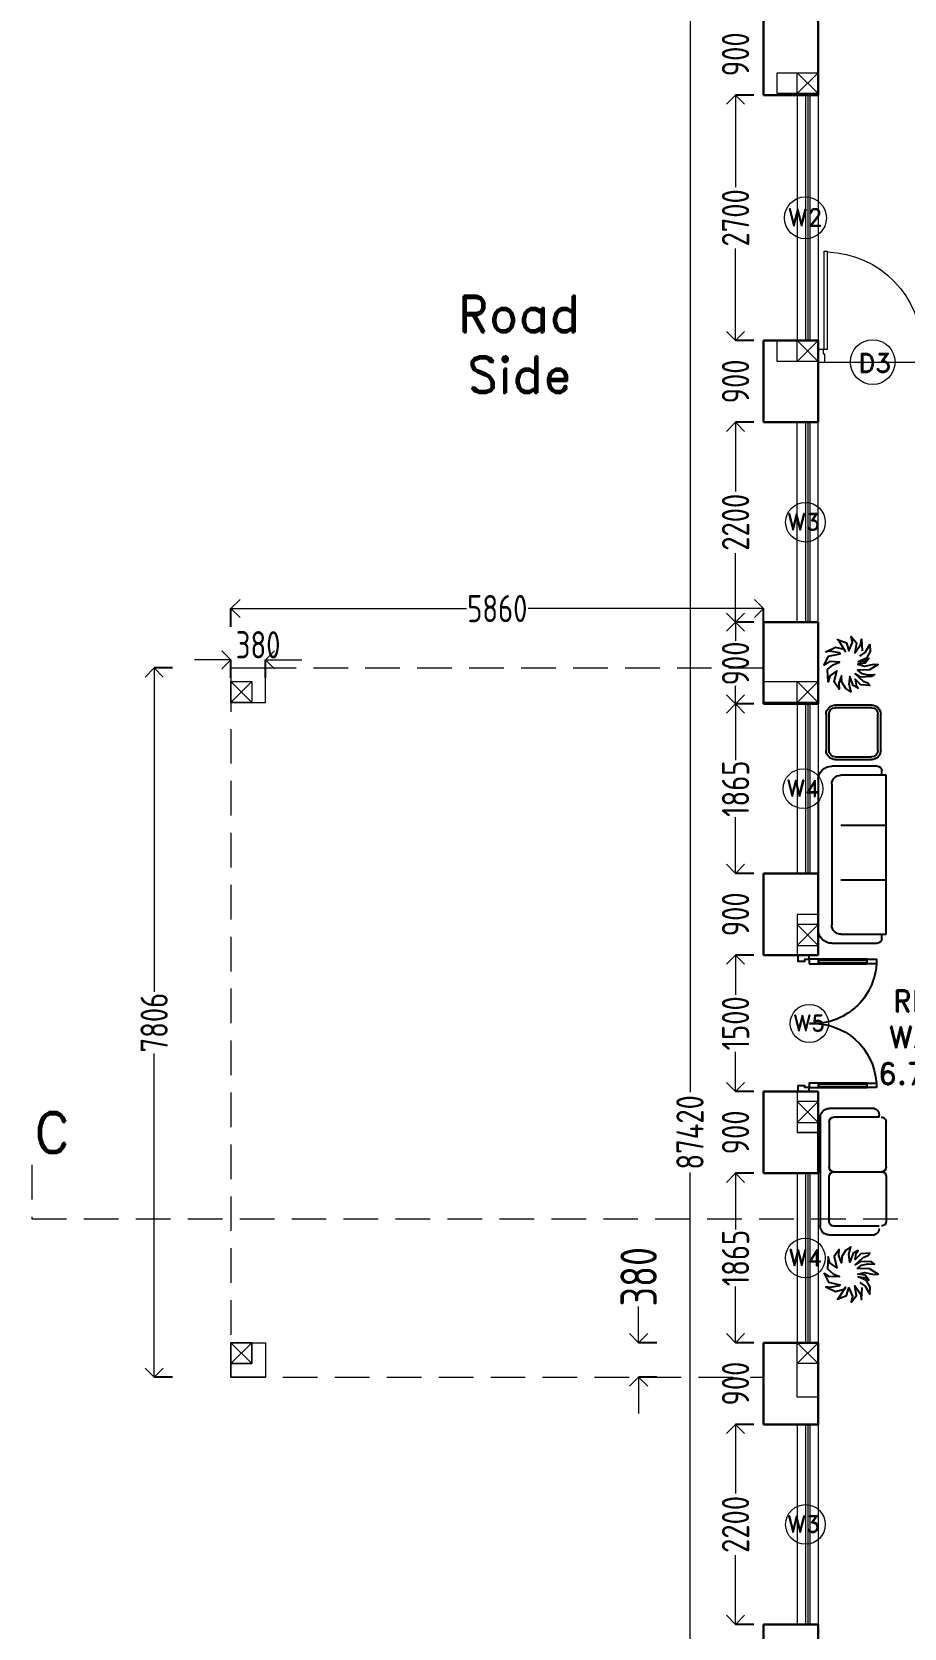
# Model space of a CAD drawing. Header units: inches. Extents: x -605 to 2991212, y -2872845 to 0.
# Drawn here: x 2394269 to 2403864, y -2767359 to -2749792 of the extents above; entities that cross this region are included whole.
import ezdxf

# ---------------------------------------------------------------- set-up
doc = ezdxf.new("R2010")
doc.units = ezdxf.units.IN
doc.header["$LTSCALE"] = 600
doc.header["$MEASUREMENT"] = 0
doc.linetypes.add('DASHED', pattern=[19.05, 12.7, -6.35])
for name, color, linetype in [('A-Door', 150, 'Continuous'), ('A-Glaz', 92, 'Continuous'), ('CAY', 94, 'Continuous'), ('M40-KOLTUKSUNGERI', 136, 'Continuous'), ('NET 01', 8, 'Continuous'), ('see level', 2, 'Continuous'), ('SnT-DIMENSION', 7, 'Continuous'), ('SnT-ROAD', 25, 'Continuous')]:
    doc.layers.add(name, color=color, linetype=linetype)
for name, color, linetype, lineweight in [('DIM', 251, 'Continuous', 0), ('FURNITURE', 23, 'Continuous', 9), ('object dash', 250, 'DASHED', 5), ('PV_MASONRY', 10, 'Continuous', 0), ('PV_TEXT_ROMANS', 7, 'Continuous', 0), ('rRCC 2', 40, 'Continuous', 15), ('TEXT', 7, 'Continuous', 0), ('WALLS', 7, 'Continuous', 30)]:
    doc.layers.add(name, color=color, linetype=linetype, lineweight=lineweight)
doc.layers.add('window', color=7, linetype='Continuous', lineweight=15, true_color=0x735461)
doc.styles.add('DIM', font='geniso.shx', dxfattribs={"width": 0.85})
doc.styles.add('PV_ROMAND', font='romand.shx')
doc.styles.add('ROMAND', font='romand.shx')
doc.dimstyles.new('ST-100', dxfattribs={"dimscale": 100, "dimtxt": 2.5, "dimasz": 2, "dimexe": 0.18, "dimexo": 0.0625, "dimgap": 0.2, "dimtad": 0, "dimdec": 0, "dimzin": 0, "dimdsep": 46, "dimtxsty": 'DIM', "dimblk": 'OPEN90', "dimcen": 0.09, "dimclrd": 256, "dimclrt": 7, "dimadec": 0, "dimazin": 0, "dimtfac": 1, "dimtdec": 0, "dimtofl": 0, "dimtmove": 0, "dimatfit": 3, "dimldrblk": 'OPEN90', "dimfxl": 1, "dimtolj": 1, "dimtzin": 0, "dimlwd": -1, "dimarcsym": 0})

# ---------------------------------------------------------------- blocks, each defined once
blk = doc.blocks.new('A$C5900788F')
at = {"layer": 'A-Door'}
for points in [[(0, 0.59), (0, 0.51), (0.04, 0.51), (0.04, 0.59)], [(1.09, 0.59), (1.09, 0.51), (1.13, 0.51), (1.13, 0.59)], [(0, 0.08), (0, 0.51), (0.04, 0.51), (0.04, 0.08)], [(1.09, 0.08), (1.09, 0.51), (1.13, 0.51), (1.13, 0.08)], [(0, 0), (0, -0.04), (0.015, -0.04), (0.015, -0.05), (0.015, -0.1), (-0.035, -0.1), (-0.035, 0)], [(0, 0), (0, 0.08), (0.04, 0.08), (0.04, 0)], [(1.09, 0), (1.09, 0.08), (1.13, 0.08), (1.13, 0)], [(1.13, 0), (1.165, 0), (1.165, -0.1), (1.115, -0.1), (1.115, -0.05), (1.115, -0.04), (1.13, -0.04)]]:
    blk.add_lwpolyline(points, close=True, dxfattribs=at)
at = {"layer": 'A-Glaz'}
for points in [[(0.01, 0.08), (0.01, 0.51), (0.03, 0.51), (0.03, 0.08)], [(1.1, 0.08), (1.1, 0.51), (1.12, 0.51), (1.12, 0.08)]]:
    blk.add_lwpolyline(points, close=True, dxfattribs=at)
at = {"layer": 'NET 01'}
for centre, start, end in [((0.008, 0.033), 356.6637, 86.6637), ((1.122, 0.033), 93.3363, 183.3363)]:
    blk.add_arc(centre, 0.558, start, end, dxfattribs=at)
blk = doc.blocks.new('Archi.Space.tree5413')
at = {"layer": 'CAY'}
blk.add_lwpolyline([(145.517, 88.324), (145.717, 88.02), (146.157, 87.772), (145.771, 87.753), (145.397, 87.943), (145.198, 88.401), (145.238, 88.077), (145.384, 87.829), (145.118, 88.02), (145.064, 88.42), (144.958, 88.058), (145.078, 87.525), (145.051, 87.315), (144.758, 87.791), (144.744, 88.439), (144.558, 88.229), (144.491, 87.867), (144.505, 87.505), (144.385, 87.677), (144.358, 88.286), (144.545, 88.572), (144.145, 88.134), (144.038, 87.886), (143.905, 87.772), (143.932, 88.267), (144.251, 88.572), (143.918, 88.515), (143.745, 88.401), (143.892, 88.686), (144.398, 88.877), (143.972, 88.915), (143.558, 88.819), (143.732, 89.086), (144.078, 89.315), (144.438, 89.334), (144.025, 89.467), (143.692, 89.448), (144.091, 89.734), (144.705, 89.581), (144.425, 89.962), (144.105, 90.057), (144.771, 90.095), (145.038, 89.791), (145.184, 89.429), (145.211, 89.981), (145.011, 90.286), (145.504, 90.038), (145.637, 89.391), (145.704, 89.429), (145.784, 89.962), (145.757, 90.191), (146.011, 89.657), (145.891, 89.2), (145.771, 89.105), (146.33, 89.448), (146.424, 89.543), (146.237, 89.048), (145.811, 88.915), (146.264, 88.724), (146.597, 88.8), (146.237, 88.496), (145.691, 88.591), (146.144, 88.286), (146.45, 88.229), (145.797, 88.191)], dxfattribs=at)
blk = doc.blocks.new('s1')
at = {"layer": 'M40-KOLTUKSUNGERI', "color": 43, "linetype": 'Continuous'}
for p, q in [((4397948.847, -420035.997), (4397950.497, -420035.997)), ((4397948.697, -420036.647), (4397948.697, -420036.147)), ((4397948.897, -420036.147), (4397950.447, -420036.147)), ((4397950.647, -420036.147), (4397950.647, -420036.647)), ((4397948.797, -420036.747), (4397948.797, -420036.247)), ((4397949.347, -420036.247), (4397949.347, -420036.747)), ((4397949.947, -420036.247), (4397949.947, -420036.747)), ((4397950.547, -420036.247), (4397950.547, -420036.747)), ((4397948.797, -420036.697), (4397948.747, -420036.697)), ((4397948.797, -420036.747), (4397948.797, -420036.697)), ((4397950.547, -420036.747), (4397948.797, -420036.747)), ((4397950.597, -420036.697), (4397950.547, -420036.697))]:
    blk.add_line(p, q, dxfattribs=at)
for centre, radius, start, end in [((4397948.847, -420036.147), 0.15, 90, 180), ((4397950.497, -420036.147), 0.15, 0, 90), ((4397948.897, -420036.247), 0.1, 90, 180), ((4397950.447, -420036.247), 0.1, 0, 90), ((4397948.747, -420036.647), 0.05, 180, 270), ((4397950.597, -420036.647), 0.05, 270, 0)]:
    blk.add_arc(centre, radius, start, end, dxfattribs=at)
blk = doc.blocks.new('t1')
at = {"layer": 'M40-KOLTUKSUNGERI', "color": 43, "linetype": 'Continuous'}
for p, q in [((4397947.14, -420035.358), (4397947.14, -420034.958)), ((4397947.17, -420035.358), (4397947.17, -420034.958)), ((4397947.24, -420034.858), (4397947.64, -420034.858)), ((4397947.24, -420034.888), (4397947.64, -420034.888)), ((4397947.71, -420034.958), (4397947.71, -420035.358)), ((4397947.74, -420034.958), (4397947.74, -420035.358)), ((4397947.64, -420035.428), (4397947.24, -420035.428)), ((4397947.64, -420035.458), (4397947.24, -420035.458))]:
    blk.add_line(p, q, dxfattribs=at)
for centre, radius, start, end in [((4397947.24, -420034.958), 0.1, 90, 180), ((4397947.24, -420034.958), 0.07, 90, 180), ((4397947.64, -420034.958), 0.1, 360, 90), ((4397947.64, -420034.958), 0.07, 360, 90), ((4397947.24, -420035.358), 0.1, 180, 270), ((4397947.24, -420035.358), 0.07, 180, 270), ((4397947.64, -420035.358), 0.1, 270, 0), ((4397947.64, -420035.358), 0.07, 270, 0)]:
    blk.add_arc(centre, radius, start, end, dxfattribs=at)
blk = doc.blocks.new('s2')
at = {"layer": 'M40-KOLTUKSUNGERI', "color": 43, "linetype": 'Continuous'}
for p, q in [((4397945.79, -420035.63), (4397945.79, -420034.437)), ((4397945.89, -420034.337), (4397946.388, -420034.337)), ((4397945.89, -420034.483), (4397945.89, -420034.981)), ((4397946.438, -420034.433), (4397945.94, -420034.433)), ((4397946.515, -420034.984), (4397946.515, -420034.486)), ((4397945.89, -420035.583), (4397945.89, -420035.083)), ((4397945.94, -420035.031), (4397946.465, -420035.034)), ((4397945.94, -420035.033), (4397946.465, -420035.033)), ((4397946.515, -420035.083), (4397946.515, -420035.584)), ((4397946.438, -420035.633), (4397945.94, -420035.633)), ((4397946.438, -420035.633), (4397946.438, -420035.657)), ((4397946.388, -420035.73), (4397945.89, -420035.73))]:
    blk.add_line(p, q, dxfattribs=at)
for centre, radius, start, end in [((4397945.89, -420034.437), 0.1, 90, 180), ((4397945.94, -420034.483), 0.05, 90, 180), ((4397946.366, -420034.406), 0.0723, 357.8498, 72.0605), ((4397946.465, -420034.486), 0.05, 360, 90), ((4397945.94, -420034.981), 0.05, 180, 270), ((4397946.465, -420034.984), 0.05, 270, 0), ((4397945.94, -420035.083), 0.05, 90, 180), ((4397946.465, -420035.083), 0.05, 360, 90), ((4397945.89, -420035.63), 0.1, 180, 270), ((4397945.94, -420035.583), 0.05, 180, 270), ((4397946.364, -420035.66), 0.074, 288.8654, 2.2163), ((4397946.465, -420035.584), 0.05, 267.5124, 360)]:
    blk.add_arc(centre, radius, start, end, dxfattribs=at)
blk = doc.blocks.new('door1')
at = {"layer": 'FURNITURE', "ltscale": 10}
blk.add_line((-29102.45, -2427.68), (-29134.02, -2427.68), dxfattribs=at)
for points in [[(-29103.25, -2391.1), (-29103.25, -2423.54), (-29102.22, -2423.54), (-29102.22, -2391.1)], [(-29134.02, -2425.03), (-29134.47, -2425.03), (-29134.47, -2423.52), (-29136.24, -2423.52), (-29136.24, -2427.68), (-29134.02, -2427.68)], [(-29102.45, -2425.03), (-29102.01, -2425.03), (-29102.01, -2423.52), (-29100.24, -2423.52), (-29100.24, -2427.68), (-29102.45, -2427.68)]]:
    blk.add_lwpolyline(points, close=True, dxfattribs=at)
blk.add_arc((-29102.22, -2423.52), 32.24, 91.8346, 180, dxfattribs=at)
blk = doc.blocks.new('_Open90')
at = {"color": 0, "linetype": 'ByBlock', "lineweight": -2}
for p, q in [((0, 0), (-1, 0)), ((-0.5, 0.5), (0, 0)), ((0, 0), (-0.5, -0.5))]:
    blk.add_line(p, q, dxfattribs=at)
blk = doc.blocks.new('*D2163')
at = {"layer": 'Defpoints', "color": 0}
for p in [(2402619, -2749588), (2402010, -2750488), (2402658, -2750488)]:
    blk.add_point(p, dxfattribs=at)
at = {"layer": 'DIM'}
for p, q in [((2402010, -2749388), (2402010, -2749188)), ((2402010, -2750688), (2402010, -2750888))]:
    blk.add_line(p, q, dxfattribs=at)
at = {"layer": 'DIM', "color": 0, "lineweight": -2}
for p, q in [((2402210, -2749588), (2402010, -2749588)), ((2402210, -2750488), (2402010, -2750488))]:
    blk.add_line(p, q, dxfattribs=at)
at = {"layer": 'DIM', "xscale": 200, "yscale": 200, "zscale": 200}
for p, rotation in [((2402010, -2749588), 270), ((2402010, -2750488), 90)]:
    blk.add_blockref('_Open90', p, dxfattribs=dict(at, rotation=rotation))
at = {"layer": 'DIM', "color": 7, "insert": (2402010, -2750038), "char_height": 300, "attachment_point": 5, "rotation": 90, "style": 'DIM'}
blk.add_mtext('\\A1;900', dxfattribs=at)
blk = doc.blocks.new('*D2164')
at = {"layer": 'Defpoints', "color": 0}
for p in [(2402658, -2750488), (2402010, -2753188), (2402619, -2753188)]:
    blk.add_point(p, dxfattribs=at)
at = {"layer": 'DIM', "color": 0, "lineweight": -2}
for p, q in [((2402210, -2750488), (2402010, -2750488)), ((2402210, -2753188), (2402010, -2753188))]:
    blk.add_line(p, q, dxfattribs=at)
at = {"layer": 'DIM'}
for p, q in [((2402010, -2750688), (2402010, -2751499)), ((2402010, -2752988), (2402010, -2752177))]:
    blk.add_line(p, q, dxfattribs=at)
at = {"layer": 'DIM', "xscale": 200, "yscale": 200, "zscale": 200}
for p, rotation in [((2402010, -2750488), 90), ((2402010, -2753188), 270)]:
    blk.add_blockref('_Open90', p, dxfattribs=dict(at, rotation=rotation))
at = {"layer": 'DIM', "color": 7, "insert": (2402010, -2751838), "char_height": 300, "attachment_point": 5, "rotation": 90, "style": 'DIM'}
blk.add_mtext('\\A1;2700', dxfattribs=at)
blk = doc.blocks.new('*D2165')
at = {"layer": 'Defpoints', "color": 0}
for p in [(2402619, -2753188), (2402010, -2754088), (2402619, -2754088)]:
    blk.add_point(p, dxfattribs=at)
at = {"layer": 'DIM'}
for p, q in [((2402010, -2752988), (2402010, -2752788)), ((2402010, -2754288), (2402010, -2754488))]:
    blk.add_line(p, q, dxfattribs=at)
at = {"layer": 'DIM', "color": 0, "lineweight": -2}
for p, q in [((2402210, -2753188), (2402010, -2753188)), ((2402210, -2754088), (2402010, -2754088))]:
    blk.add_line(p, q, dxfattribs=at)
at = {"layer": 'DIM', "xscale": 200, "yscale": 200, "zscale": 200}
for p, rotation in [((2402010, -2753188), 270), ((2402010, -2754088), 90)]:
    blk.add_blockref('_Open90', p, dxfattribs=dict(at, rotation=rotation))
at = {"layer": 'DIM', "color": 7, "insert": (2402010, -2753638), "char_height": 300, "attachment_point": 5, "rotation": 90, "style": 'DIM'}
blk.add_mtext('\\A1;900', dxfattribs=at)
blk = doc.blocks.new('*D2166')
at = {"layer": 'Defpoints', "color": 0}
for p in [(2402619, -2754088), (2402010, -2756288), (2402689, -2756288)]:
    blk.add_point(p, dxfattribs=at)
at = {"layer": 'DIM', "color": 0, "lineweight": -2}
for p, q in [((2402210, -2754088), (2402010, -2754088)), ((2402210, -2756288), (2402010, -2756288))]:
    blk.add_line(p, q, dxfattribs=at)
at = {"layer": 'DIM'}
for p, q in [((2402010, -2754288), (2402010, -2754849)), ((2402010, -2756088), (2402010, -2755527))]:
    blk.add_line(p, q, dxfattribs=at)
at = {"layer": 'DIM', "xscale": 200, "yscale": 200, "zscale": 200}
for p, rotation in [((2402010, -2754088), 90), ((2402010, -2756288), 270)]:
    blk.add_blockref('_Open90', p, dxfattribs=dict(at, rotation=rotation))
at = {"layer": 'DIM', "color": 7, "insert": (2402010, -2755188), "char_height": 300, "attachment_point": 5, "rotation": 90, "style": 'DIM'}
blk.add_mtext('\\A1;2200', dxfattribs=at)
blk = doc.blocks.new('*D2167')
at = {"layer": 'Defpoints', "color": 0}
for p in [(2402689, -2756288), (2402010, -2757188), (2402619, -2757188)]:
    blk.add_point(p, dxfattribs=at)
at = {"layer": 'DIM', "color": 0, "lineweight": -2}
for p, q in [((2402210, -2756288), (2402010, -2756288)), ((2402210, -2757188), (2402010, -2757188))]:
    blk.add_line(p, q, dxfattribs=at)
at = {"layer": 'DIM'}
for p, q in [((2402010, -2756488), (2402010, -2756493)), ((2402010, -2756988), (2402010, -2756992))]:
    blk.add_line(p, q, dxfattribs=at)
at = {"layer": 'DIM', "xscale": 200, "yscale": 200, "zscale": 200}
for p, rotation in [((2402010, -2756288), 90), ((2402010, -2757188), 270)]:
    blk.add_blockref('_Open90', p, dxfattribs=dict(at, rotation=rotation))
at = {"layer": 'DIM', "color": 7, "insert": (2402010, -2756742), "char_height": 300, "attachment_point": 5, "rotation": 90, "style": 'DIM'}
blk.add_mtext('\\A1;900', dxfattribs=at)
blk = doc.blocks.new('*D2168')
at = {"layer": 'Defpoints', "color": 0}
for p in [(2402619, -2757188), (2402010, -2759053), (2402619, -2759053)]:
    blk.add_point(p, dxfattribs=at)
at = {"layer": 'DIM', "color": 0, "lineweight": -2}
for p, q in [((2402210, -2757188), (2402010, -2757188)), ((2402210, -2759053), (2402010, -2759053))]:
    blk.add_line(p, q, dxfattribs=at)
at = {"layer": 'DIM'}
for p, q in [((2402010, -2757388), (2402010, -2757808)), ((2402010, -2758853), (2402010, -2758434))]:
    blk.add_line(p, q, dxfattribs=at)
at = {"layer": 'DIM', "xscale": 200, "yscale": 200, "zscale": 200}
for p, rotation in [((2402010, -2757188), 90), ((2402010, -2759053), 270)]:
    blk.add_blockref('_Open90', p, dxfattribs=dict(at, rotation=rotation))
at = {"layer": 'DIM', "color": 7, "insert": (2402010, -2758121), "char_height": 300, "attachment_point": 5, "rotation": 90, "style": 'DIM'}
blk.add_mtext('\\A1;1865', dxfattribs=at)
blk = doc.blocks.new('*D2169')
at = {"layer": 'Defpoints', "color": 0}
for p in [(2402619, -2759053), (2402010, -2759953), (2402619, -2759953)]:
    blk.add_point(p, dxfattribs=at)
at = {"layer": 'DIM'}
for p, q in [((2402010, -2758853), (2402010, -2758653)), ((2402010, -2760153), (2402010, -2760353))]:
    blk.add_line(p, q, dxfattribs=at)
at = {"layer": 'DIM', "color": 0, "lineweight": -2}
for p, q in [((2402210, -2759053), (2402010, -2759053)), ((2402210, -2759953), (2402010, -2759953))]:
    blk.add_line(p, q, dxfattribs=at)
at = {"layer": 'DIM', "xscale": 200, "yscale": 200, "zscale": 200}
for p, rotation in [((2402010, -2759053), 270), ((2402010, -2759953), 90)]:
    blk.add_blockref('_Open90', p, dxfattribs=dict(at, rotation=rotation))
at = {"layer": 'DIM', "color": 7, "insert": (2402010, -2759503), "char_height": 300, "attachment_point": 5, "rotation": 90, "style": 'DIM'}
blk.add_mtext('\\A1;900', dxfattribs=at)
blk = doc.blocks.new('*D2170')
at = {"layer": 'Defpoints', "color": 0}
for p in [(2402619, -2759953), (2402010, -2761453), (2402619, -2761453)]:
    blk.add_point(p, dxfattribs=at)
at = {"layer": 'DIM', "color": 0, "lineweight": -2}
for p, q in [((2402210, -2759953), (2402010, -2759953)), ((2402210, -2761453), (2402010, -2761453))]:
    blk.add_line(p, q, dxfattribs=at)
at = {"layer": 'DIM'}
for p, q in [((2402010, -2760153), (2402010, -2760390)), ((2402010, -2761253), (2402010, -2761017))]:
    blk.add_line(p, q, dxfattribs=at)
at = {"layer": 'DIM', "xscale": 200, "yscale": 200, "zscale": 200}
for p, rotation in [((2402010, -2759953), 90), ((2402010, -2761453), 270)]:
    blk.add_blockref('_Open90', p, dxfattribs=dict(at, rotation=rotation))
at = {"layer": 'DIM', "color": 7, "insert": (2402010, -2760703), "char_height": 300, "attachment_point": 5, "rotation": 90, "style": 'DIM'}
blk.add_mtext('\\A1;1500', dxfattribs=at)
blk = doc.blocks.new('*D2171')
at = {"layer": 'Defpoints', "color": 0}
for p in [(2402619, -2761453), (2402010, -2762353), (2402319, -2762353)]:
    blk.add_point(p, dxfattribs=at)
at = {"layer": 'DIM'}
for p, q in [((2402010, -2761253), (2402010, -2761053)), ((2402010, -2762553), (2402010, -2762753))]:
    blk.add_line(p, q, dxfattribs=at)
at = {"layer": 'DIM', "color": 0, "lineweight": -2}
for p, q in [((2402210, -2761453), (2402010, -2761453)), ((2402210, -2762353), (2402010, -2762353))]:
    blk.add_line(p, q, dxfattribs=at)
at = {"layer": 'DIM', "xscale": 200, "yscale": 200, "zscale": 200}
for p, rotation in [((2402010, -2761453), 270), ((2402010, -2762353), 90)]:
    blk.add_blockref('_Open90', p, dxfattribs=dict(at, rotation=rotation))
at = {"layer": 'DIM', "color": 7, "insert": (2402010, -2761903), "char_height": 300, "attachment_point": 5, "rotation": 90, "style": 'DIM'}
blk.add_mtext('\\A1;900', dxfattribs=at)
blk = doc.blocks.new('*D2172')
at = {"layer": 'Defpoints', "color": 0}
for p in [(2402319, -2762353), (2402010, -2764218), (2402689, -2764218)]:
    blk.add_point(p, dxfattribs=at)
at = {"layer": 'DIM', "color": 0, "lineweight": -2}
for p, q in [((2402210, -2762353), (2402010, -2762353)), ((2402210, -2764218), (2402010, -2764218))]:
    blk.add_line(p, q, dxfattribs=at)
at = {"layer": 'DIM'}
for p, q in [((2402010, -2762553), (2402010, -2762973)), ((2402010, -2764018), (2402010, -2763599))]:
    blk.add_line(p, q, dxfattribs=at)
at = {"layer": 'DIM', "xscale": 200, "yscale": 200, "zscale": 200}
for p, rotation in [((2402010, -2762353), 90), ((2402010, -2764218), 270)]:
    blk.add_blockref('_Open90', p, dxfattribs=dict(at, rotation=rotation))
at = {"layer": 'DIM', "color": 7, "insert": (2402010, -2763286), "char_height": 300, "attachment_point": 5, "rotation": 90, "style": 'DIM'}
blk.add_mtext('\\A1;1865', dxfattribs=at)
blk = doc.blocks.new('*D2173')
at = {"layer": 'Defpoints', "color": 0}
for p in [(2402689, -2764218), (2402010, -2765118), (2402619, -2765118)]:
    blk.add_point(p, dxfattribs=at)
at = {"layer": 'DIM'}
for p, q in [((2402010, -2764018), (2402010, -2763818)), ((2402010, -2765318), (2402010, -2765518))]:
    blk.add_line(p, q, dxfattribs=at)
at = {"layer": 'DIM', "color": 0, "lineweight": -2}
for p, q in [((2402210, -2764218), (2402010, -2764218)), ((2402210, -2765118), (2402010, -2765118))]:
    blk.add_line(p, q, dxfattribs=at)
at = {"layer": 'DIM', "xscale": 200, "yscale": 200, "zscale": 200}
for p, rotation in [((2402010, -2764218), 270), ((2402010, -2765118), 90)]:
    blk.add_blockref('_Open90', p, dxfattribs=dict(at, rotation=rotation))
at = {"layer": 'DIM', "color": 7, "insert": (2402010, -2764668), "char_height": 300, "attachment_point": 5, "rotation": 90, "style": 'DIM'}
blk.add_mtext('\\A1;900', dxfattribs=at)
blk = doc.blocks.new('*D2174')
at = {"layer": 'Defpoints', "color": 0}
for p in [(2402619, -2765118), (2402010, -2767318), (2402619, -2767318)]:
    blk.add_point(p, dxfattribs=at)
at = {"layer": 'DIM', "color": 0, "lineweight": -2}
for p, q in [((2402210, -2765118), (2402010, -2765118)), ((2402210, -2767318), (2402010, -2767318))]:
    blk.add_line(p, q, dxfattribs=at)
at = {"layer": 'DIM'}
for p, q in [((2402010, -2765318), (2402010, -2765879)), ((2402010, -2767118), (2402010, -2766557))]:
    blk.add_line(p, q, dxfattribs=at)
at = {"layer": 'DIM', "xscale": 200, "yscale": 200, "zscale": 200}
for p, rotation in [((2402010, -2765118), 90), ((2402010, -2767318), 270)]:
    blk.add_blockref('_Open90', p, dxfattribs=dict(at, rotation=rotation))
at = {"layer": 'DIM', "color": 7, "insert": (2402010, -2766218), "char_height": 300, "attachment_point": 5, "rotation": 90, "style": 'DIM'}
blk.add_mtext('\\A1;2200', dxfattribs=at)
blk = doc.blocks.new('*D2175')
at = {"layer": 'Defpoints', "color": 0}
for p in [(2402619, -2767318), (2402010, -2768218), (2402619, -2768218)]:
    blk.add_point(p, dxfattribs=at)
at = {"layer": 'DIM'}
for p, q in [((2402010, -2767118), (2402010, -2766918)), ((2402010, -2768418), (2402010, -2768618))]:
    blk.add_line(p, q, dxfattribs=at)
at = {"layer": 'DIM', "color": 0, "lineweight": -2}
for p, q in [((2402210, -2767318), (2402010, -2767318)), ((2402210, -2768218), (2402010, -2768218))]:
    blk.add_line(p, q, dxfattribs=at)
at = {"layer": 'DIM', "xscale": 200, "yscale": 200, "zscale": 200}
for p, rotation in [((2402010, -2767318), 270), ((2402010, -2768218), 90)]:
    blk.add_blockref('_Open90', p, dxfattribs=dict(at, rotation=rotation))
at = {"layer": 'DIM', "color": 7, "insert": (2402010, -2767768), "char_height": 300, "attachment_point": 5, "rotation": 90, "style": 'DIM'}
blk.add_mtext('\\A1;900', dxfattribs=at)
blk = doc.blocks.new('*D2199')
at = {"layer": 'Defpoints', "color": 0}
for p in [(2401509, -2718193), (2402539, -2718193), (2402539, -2805613)]:
    blk.add_point(p, dxfattribs=at)
at = {"layer": 'DIM', "color": 0, "lineweight": -2}
for p, q in [((2401709, -2718193), (2401509, -2718193)), ((2401709, -2805613), (2401509, -2805613))]:
    blk.add_line(p, q, dxfattribs=at)
at = {"layer": 'DIM'}
for p, q in [((2401509, -2718393), (2401509, -2761462)), ((2401509, -2805413), (2401509, -2762344))]:
    blk.add_line(p, q, dxfattribs=at)
at = {"layer": 'DIM', "xscale": 200, "yscale": 200, "zscale": 200}
for p, rotation in [((2401509, -2718193), 90), ((2401509, -2805613), 270)]:
    blk.add_blockref('_Open90', p, dxfattribs=dict(at, rotation=rotation))
at = {"layer": 'DIM', "color": 7, "insert": (2401509, -2761903), "char_height": 300, "attachment_point": 5, "rotation": 90, "style": 'DIM'}
blk.add_mtext('\\A1;87420', dxfattribs=at)
blk = doc.blocks.new('*D2211')
at = {"layer": 'Defpoints', "color": 0}
for p in [(2396459, -2756138), (2402319, -2756792), (2396459, -2756892)]:
    blk.add_point(p, dxfattribs=at)
at = {"layer": 'DIM', "color": 0, "lineweight": -2}
for p, q in [((2396459, -2756338), (2396459, -2756138)), ((2402319, -2756338), (2402319, -2756138))]:
    blk.add_line(p, q, dxfattribs=at)
at = {"layer": 'DIM'}
for p, q in [((2396659, -2756138), (2399050, -2756138)), ((2402119, -2756138), (2399728, -2756138))]:
    blk.add_line(p, q, dxfattribs=at)
at = {"layer": 'DIM', "xscale": 200, "yscale": 200, "zscale": 200, "rotation": 180}
blk.add_blockref('_Open90', (2396459, -2756138), dxfattribs=at)
at = {"layer": 'DIM', "xscale": 200, "yscale": 200, "zscale": 200}
blk.add_blockref('_Open90', (2402319, -2756138), dxfattribs=at)
at = {"layer": 'DIM', "color": 7, "insert": (2399389, -2756138), "char_height": 300, "attachment_point": 5, "style": 'DIM'}
blk.add_mtext('\\A1;5860', dxfattribs=at)
blk = doc.blocks.new('*D2212')
at = {"layer": 'Defpoints', "color": 0}
for p in [(2396459, -2756792), (2395614, -2764598), (2396459, -2764598)]:
    blk.add_point(p, dxfattribs=at)
at = {"layer": 'DIM', "color": 0, "lineweight": -2}
for p, q in [((2395814, -2756792), (2395614, -2756792)), ((2395814, -2764598), (2395614, -2764598))]:
    blk.add_line(p, q, dxfattribs=at)
at = {"layer": 'DIM'}
for p, q in [((2395614, -2756992), (2395614, -2760356)), ((2395614, -2764398), (2395614, -2761034))]:
    blk.add_line(p, q, dxfattribs=at)
at = {"layer": 'DIM', "xscale": 200, "yscale": 200, "zscale": 200}
for p, rotation in [((2395614, -2756792), 90), ((2395614, -2764598), 270)]:
    blk.add_blockref('_Open90', p, dxfattribs=dict(at, rotation=rotation))
at = {"layer": 'DIM', "color": 7, "insert": (2395614, -2760695), "char_height": 300, "attachment_point": 5, "rotation": 90, "style": 'DIM'}
blk.add_mtext('\\A1;7806', dxfattribs=at)
blk = doc.blocks.new('*D2213')
at = {"layer": 'Defpoints', "color": 0}
for p in [(2396839, -2756702), (2396459, -2756942), (2396839, -2756942)]:
    blk.add_point(p, dxfattribs=at)
at = {"layer": 'DIM'}
for p, q in [((2396259, -2756702), (2396059, -2756702)), ((2397039, -2756702), (2397239, -2756702))]:
    blk.add_line(p, q, dxfattribs=at)
at = {"layer": 'DIM', "color": 0, "lineweight": -2}
for p, q in [((2396459, -2756902), (2396459, -2756702)), ((2396839, -2756902), (2396839, -2756702))]:
    blk.add_line(p, q, dxfattribs=at)
at = {"layer": 'DIM', "xscale": 200, "yscale": 200, "zscale": 200}
blk.add_blockref('_Open90', (2396459, -2756702), dxfattribs=at)
at = {"layer": 'DIM', "xscale": 200, "yscale": 200, "zscale": 200, "rotation": 180}
blk.add_blockref('_Open90', (2396839, -2756702), dxfattribs=at)
at = {"layer": 'DIM', "color": 7, "insert": (2396758, -2756537), "char_height": 300, "attachment_point": 5, "style": 'DIM'}
blk.add_mtext('\\A1;380', dxfattribs=at)
blk = doc.blocks.new('*D2214')
at = {"layer": 'Defpoints', "color": 0}
for p in [(2400944, -2764218), (2402319, -2764218), (2402319, -2764598)]:
    blk.add_point(p, dxfattribs=at)
at = {"layer": 'DIM'}
for p, q in [((2400944, -2764018), (2400944, -2763818)), ((2400944, -2764798), (2400944, -2764998))]:
    blk.add_line(p, q, dxfattribs=at)
at = {"layer": 'DIM', "color": 0, "lineweight": -2}
for p, q in [((2401144, -2764218), (2400944, -2764218)), ((2401144, -2764598), (2400944, -2764598))]:
    blk.add_line(p, q, dxfattribs=at)
at = {"layer": 'DIM', "xscale": 200, "yscale": 200, "zscale": 200}
for p, rotation in [((2400944, -2764218), 270), ((2400944, -2764598), 90)]:
    blk.add_blockref('_Open90', p, dxfattribs=dict(at, rotation=rotation))
at = {"layer": 'DIM', "color": 7, "insert": (2400944, -2763492), "char_height": 400, "attachment_point": 5, "rotation": 90, "style": 'DIM'}
blk.add_mtext('\\A1;380', dxfattribs=at)
blk = doc.blocks.new('W2')
at = {"layer": 'TEXT'}
blk.add_circle((2459470, -2350999), 231, dxfattribs=at)
at = {"layer": 'TEXT', "insert": (2459278, -2350898), "char_height": 193.7, "attachment_point": 1, "style": 'PV_ROMAND'}
blk.add_mtext('W2', dxfattribs=at)
blk = doc.blocks.new('W3')
at = {"layer": 'TEXT'}
blk.add_circle((2477450, -2350999), 218, dxfattribs=at)
at = {"layer": 'TEXT', "linetype": 'ByBlock', "style": 'PV_ROMAND'}
blk.add_text('W3', height=182.5, dxfattribs=at).set_placement((2477252, -2351087))
blk = doc.blocks.new('W4')
at = {"layer": 'TEXT'}
blk.add_circle((2474518, -2350999), 218, dxfattribs=at)
at = {"layer": 'TEXT', "insert": (2474337, -2350904), "char_height": 182.5, "attachment_point": 1, "style": 'PV_ROMAND'}
blk.add_mtext('W4', dxfattribs=at)
blk = doc.blocks.new('W5')
at = {"layer": 'TEXT'}
blk.add_circle((2471935, -2350999), 210, dxfattribs=at)
at = {"layer": 'TEXT', "insert": (2471760, -2350907), "char_height": 176.6, "width": 271.73, "attachment_point": 1, "style": 'PV_ROMAND'}
blk.add_mtext('W5', dxfattribs=at)
blk = doc.blocks.new('D3')
at = {"layer": 'TEXT'}
blk.add_circle((2460019, -2289364), 246, dxfattribs=at)
at = {"layer": 'TEXT', "insert": (2459861, -2289271), "char_height": 206.1, "attachment_point": 1, "style": 'PV_ROMAND'}
blk.add_mtext('D3', dxfattribs=at)

msp = doc.modelspace()

# ---------------------------------------------------------------- linework, layer by layer
at = {"layer": 'object dash', "ltscale": 0.05}
for p, q in [((2402318.7, -2756792.4), (2396458.7, -2756792.4)), ((2396458.7, -2756892.3), (2396458.7, -2764598.3)), ((2396458.7, -2764598.3), (2402318.7, -2764598.3))]:
    msp.add_line(p, q, dxfattribs=at)
at = {"layer": 'object dash', "color": 1, "ltscale": 0.05}
msp.add_lwpolyline([(2394269.4, -2762259.9), (2394269.4, -2762854.3), (2411607.1, -2762854.3), (2411607.1, -2762259.9)], dxfattribs=at)
at = {"layer": 'PV_MASONRY'}
for p, q in [((2402918.7, -2759954.8), (2402688.7, -2759954.8)), ((2402918.7, -2761905), (2402688.7, -2761905))]:
    msp.add_line(p, q, dxfattribs=at)
at = {"layer": 'rRCC 2', "color": 6}
for p, q in [((2402688.7, -2750240.9), (2402918.7, -2750470.9)), ((2402688.7, -2750470.9), (2402918.7, -2750240.9)), ((2402688.7, -2753188.3), (2402918.7, -2753418.3)), ((2402688.7, -2753418.3), (2402918.7, -2753188.3)), ((2396458.7, -2756942.4), (2396688.7, -2757172.4)), ((2396458.7, -2757172.4), (2396688.7, -2756942.4)), ((2396458.7, -2756942.4), (2396688.7, -2757172.4)), ((2396458.7, -2757172.4), (2396688.7, -2756942.4)), ((2402688.7, -2756942.4), (2402918.7, -2757172.4)), ((2402688.7, -2757172.4), (2402918.7, -2756942.4)), ((2402918.7, -2759844.8), (2402688.7, -2759614.8)), ((2402688.7, -2759844.8), (2402918.7, -2759614.8)), ((2402918.7, -2761795), (2402688.7, -2761565)), ((2402688.7, -2761795), (2402918.7, -2761565)), ((2396458.7, -2764218.3), (2396688.7, -2764448.3)), ((2396458.7, -2764448.3), (2396688.7, -2764218.3)), ((2396458.7, -2764448.3), (2396688.7, -2764218.3)), ((2396458.7, -2764218.3), (2396688.7, -2764448.3)), ((2402918.7, -2764218.3), (2402688.7, -2764448.3)), ((2402688.7, -2764218.3), (2402918.7, -2764448.3))]:
    msp.add_line(p, q, dxfattribs=at)
for points in [[(2402468.7, -2750470.9), (2402468.7, -2750240.9), (2402918.7, -2750240.9), (2402918.7, -2750470.9)], [(2402688.7, -2750240.9), (2402918.7, -2750240.9), (2402918.7, -2750470.9), (2402688.7, -2750470.9)], [(2402468.7, -2753418.3), (2402468.7, -2753188.3), (2402918.7, -2753188.3), (2402918.7, -2753418.3)], [(2402688.7, -2753188.3), (2402918.7, -2753188.3), (2402918.7, -2753418.3), (2402688.7, -2753418.3)], [(2396458.7, -2756792.4), (2396458.7, -2757172.4), (2396838.7, -2757172.4), (2396838.7, -2756792.4)], [(2396458.7, -2756942.4), (2396688.7, -2756942.4), (2396688.7, -2757172.4), (2396458.7, -2757172.4)], [(2396458.7, -2756942.4), (2396688.7, -2756942.4), (2396688.7, -2757172.4), (2396458.7, -2757172.4)], [(2402318.7, -2757172.4), (2402318.7, -2756942.4), (2402918.7, -2756942.4), (2402918.7, -2757172.4)], [(2402688.7, -2756942.4), (2402918.7, -2756942.4), (2402918.7, -2757172.4), (2402688.7, -2757172.4)], [(2402688.7, -2759954.8), (2402918.7, -2759954.8), (2402918.7, -2759504.8), (2402688.7, -2759504.8)], [(2402918.7, -2759844.8), (2402918.7, -2759614.8), (2402688.7, -2759614.8), (2402688.7, -2759844.8)], [(2402688.7, -2761905), (2402918.7, -2761905), (2402918.7, -2761455), (2402688.7, -2761455)], [(2402918.7, -2761795), (2402918.7, -2761565), (2402688.7, -2761565), (2402688.7, -2761795)], [(2396458.7, -2764218.3), (2396688.7, -2764218.3), (2396688.7, -2764448.3), (2396458.7, -2764448.3)], [(2396458.7, -2764448.3), (2396688.7, -2764448.3), (2396688.7, -2764218.3), (2396458.7, -2764218.3)], [(2396458.7, -2764598.3), (2396458.7, -2764218.3), (2396838.7, -2764218.3), (2396838.7, -2764598.3)], [(2402688.7, -2764218.3), (2402918.7, -2764218.3), (2402918.7, -2764818.3), (2402688.7, -2764818.3)], [(2402918.7, -2764218.3), (2402918.7, -2764448.3), (2402688.7, -2764448.3), (2402688.7, -2764218.3)]]:
    msp.add_lwpolyline(points, close=True, dxfattribs=at)
at = {"layer": 'WALLS', "linetype": 'ByBlock'}
for p, q in [((2402318.7, -2749588.3), (2402318.7, -2750488.3)), ((2402918.7, -2749588.3), (2402918.7, -2750488.3)), ((2402318.7, -2750488.3), (2402918.7, -2750488.3)), ((2402318.7, -2753188.3), (2402918.7, -2753188.3)), ((2402318.7, -2753188.3), (2402318.7, -2754088.3)), ((2402918.7, -2753188.3), (2402918.7, -2754088.3)), ((2402318.7, -2754088.3), (2402918.7, -2754088.3)), ((2402318.7, -2756288.3), (2402918.7, -2756288.3)), ((2402318.7, -2756288.3), (2402318.7, -2757188.3)), ((2402918.7, -2756288.3), (2402918.7, -2757188.3)), ((2402318.7, -2757188.3), (2402918.7, -2757188.3)), ((2402318.7, -2759053.3), (2402918.7, -2759053.3)), ((2402318.7, -2759053.3), (2402318.7, -2759953.3)), ((2402918.7, -2759053.3), (2402918.7, -2759953.3)), ((2402318.7, -2759953.3), (2402918.7, -2759953.3)), ((2402318.7, -2761453.3), (2402918.7, -2761453.3)), ((2402318.7, -2761453.3), (2402318.7, -2762353.3)), ((2402918.7, -2761453.3), (2402918.7, -2762353.3)), ((2402318.7, -2762353.3), (2402918.7, -2762353.3)), ((2402318.7, -2764218.3), (2402918.7, -2764218.3)), ((2402318.7, -2764218.3), (2402318.7, -2765118.3)), ((2402918.7, -2764218.3), (2402918.7, -2765118.3)), ((2402318.7, -2765118.3), (2402918.7, -2765118.3)), ((2402318.7, -2767318.3), (2402918.7, -2767318.3)), ((2402318.7, -2767318.3), (2402318.7, -2768218.3)), ((2402918.7, -2767318.3), (2402918.7, -2768218.3))]:
    msp.add_line(p, q, dxfattribs=at)
at = {"layer": 'window', "color": 146, "linetype": 'ByBlock', "true_color": 0x105689}
for p, q in [((2402688.7, -2750488.3), (2402688.7, -2753188.3)), ((2402778.7, -2750488.3), (2402778.7, -2753188.3)), ((2402803.7, -2750488.3), (2402803.7, -2753188.3)), ((2402828.7, -2750488.3), (2402828.7, -2753188.3)), ((2402918.7, -2750488.3), (2402918.7, -2753188.3)), ((2402688.7, -2756288.3), (2402688.7, -2754088.3)), ((2402778.7, -2754088.3), (2402778.7, -2756288.3)), ((2402803.7, -2754088.3), (2402803.7, -2756288.3)), ((2402828.7, -2754088.3), (2402828.7, -2756288.3)), ((2402918.7, -2756288.3), (2402918.7, -2754088.3)), ((2402688.7, -2757188.3), (2402688.7, -2759053.3)), ((2402778.7, -2757188.3), (2402778.7, -2759053.3)), ((2402803.7, -2757188.3), (2402803.7, -2759053.3)), ((2402828.7, -2757188.3), (2402828.7, -2759053.3)), ((2402918.7, -2757188.3), (2402918.7, -2759053.3)), ((2402688.7, -2762353.3), (2402688.7, -2764218.3)), ((2402778.7, -2762353.3), (2402778.7, -2764218.3)), ((2402803.7, -2762353.3), (2402803.7, -2764218.3)), ((2402828.7, -2762353.3), (2402828.7, -2764218.3)), ((2402918.7, -2762353.3), (2402918.7, -2764218.3)), ((2402688.7, -2765118.3), (2402688.7, -2767318.3)), ((2402778.7, -2765118.3), (2402778.7, -2767318.3)), ((2402803.7, -2765118.3), (2402803.7, -2767318.3)), ((2402828.7, -2765118.3), (2402828.7, -2767318.3)), ((2402918.7, -2765118.3), (2402918.7, -2767318.3))]:
    msp.add_line(p, q, dxfattribs=at)

# ---------------------------------------------------------------- block references
for name, p, xscale, yscale, zscale, rotation in [('Archi.Space.tree5413', (2421041, -2785764.5), 200, 200, 200, 90.00000000000001), ('A$C5900788F', (2402821.6, -2761411), -1249.999999987898, 1249.999999987898, 1249.999999987898, 270), ('Archi.Space.tree5413', (2421041, -2734452.4), -200, 200, 200, 89.99999999999993)]:
    msp.add_blockref(name, p, dxfattribs=dict(xscale=xscale, yscale=yscale, zscale=zscale, rotation=rotation))
at = {"layer": 'FURNITURE', "xscale": -33.33333333364662, "yscale": 33.33333333364662, "zscale": 33.33333333364662}
msp.add_blockref('door1', (1432910.8, -2672502.8), dxfattribs=at)
at = {"layer": 'see level', "color": 7, "linetype": 'ByBlock', "xscale": -1000, "yscale": 1000, "zscale": 1000}
for name, p, rotation in [('t1', (-417631851.4, 4395189939.7), 89.99999999999993), ('s1', (-417633078.4, 4395190824.9), 89.99999999999993), ('s2', (-4395542849.1, -422797369.6), 180)]:
    msp.add_blockref(name, p, dxfattribs=dict(at, rotation=rotation))
at = {"layer": 'SnT-ROAD', "color": 4, "linetype": 'ByBlock'}
for name, p in [('W2', (-56691.3, -400839)), ('D3', (-56499.8, -464061.7)), ('W3', (-74671.3, -404189)), ('W4', (-71765.1, -407121.5)), ('W5', (-69113.4, -409705.5)), ('W4', (-71740.1, -412286.5)), ('W3', (-74671.3, -415219))]:
    msp.add_blockref(name, p, dxfattribs=at)

# ---------------------------------------------------------------- texts
at = {"layer": 'PV_TEXT_ROMANS', "insert": (2399218.7, -2752697.8), "char_height": 400, "width": 823.028, "attachment_point": 1, "style": 'PV_ROMAND'}
msp.add_mtext('\\pxqc;Road Side', dxfattribs=at)
at = {"layer": 'PV_TEXT_ROMANS', "insert": (2394266.8, -2761680), "char_height": 450, "attachment_point": 1, "style": 'PV_ROMAND'}
msp.add_mtext('\\pxqc;C', dxfattribs=at)
at = {"layer": 'SnT-DIMENSION', "linetype": 'ByBlock', "insert": (2406526.3, -2760337.2), "char_height": 240, "width": 3407.38, "attachment_point": 3, "style": 'ROMAND'}
msp.add_mtext('\\A1;\\pxqc;RECEPTION &\\PWAITING AREA\\P6.75M X 6.30M', dxfattribs=at)

# ---------------------------------------------------------------- dimensions: what is measured, and where the dimension line sits
at = {"layer": 'DIM'}
for base, p1, p2, override, picture, middle in [((2401508.9, -2718192.8), (2402538.7, -2805612.8), (2402538.7, -2718192.8), {"dimtxt": 3, "dimexe": 0, "dimexo": 0, "dimtmove": 1, "dimfxl": 2, "dimfxlon": 1, "dimtfillclr": 256, "dimarcsym": 1}, '*D2199', (2401508.9, -2761902.8)), ((2402009.7, -2750488.3), (2402618.7, -2749588.3), (2402658.4, -2750488.3), {"dimtxt": 3, "dimexe": 0, "dimexo": 0, "dimtmove": 1, "dimfxl": 2, "dimfxlon": 1, "dimtfillclr": 256, "dimarcsym": 1}, '*D2163', (2402009.7, -2750038.3)), ((2402009.7, -2753188.3), (2402658.4, -2750488.3), (2402618.7, -2753188.3), {"dimtxt": 3, "dimexe": 0, "dimexo": 0, "dimtmove": 1, "dimfxl": 2, "dimfxlon": 1, "dimtfillclr": 256, "dimarcsym": 1}, '*D2164', (2402009.7, -2751838.3)), ((2402009.7, -2754088.3), (2402618.7, -2753188.3), (2402618.7, -2754088.3), {"dimtxt": 3, "dimexe": 0, "dimexo": 0, "dimtmove": 1, "dimfxl": 2, "dimfxlon": 1, "dimtfillclr": 256, "dimarcsym": 1}, '*D2165', (2402009.7, -2753638.3)), ((2402009.7, -2756288.3), (2402618.7, -2754088.3), (2402688.7, -2756288.3), {"dimtxt": 3, "dimexe": 0, "dimexo": 0, "dimtmove": 1, "dimfxl": 2, "dimfxlon": 1, "dimtfillclr": 256, "dimarcsym": 1}, '*D2166', (2402009.7, -2755188.3)), ((2395613.6, -2764598.3), (2396458.7, -2756792.4), (2396458.7, -2764598.3), {"dimtxt": 3, "dimexe": 0, "dimexo": 0, "dimtmove": 1, "dimfxl": 2, "dimfxlon": 1, "dimtfillclr": 256, "dimarcsym": 1}, '*D2212', (2395613.6, -2760695.3)), ((2402009.7, -2759053.3), (2402618.7, -2757188.3), (2402618.7, -2759053.3), {"dimtxt": 3, "dimexe": 0, "dimexo": 0, "dimtmove": 1, "dimfxl": 2, "dimfxlon": 1, "dimtfillclr": 256, "dimarcsym": 1}, '*D2168', (2402009.7, -2758120.8)), ((2402009.7, -2759953.3), (2402618.7, -2759053.3), (2402618.7, -2759953.3), {"dimtxt": 3, "dimexe": 0, "dimexo": 0, "dimtmove": 1, "dimfxl": 2, "dimfxlon": 1, "dimtfillclr": 256, "dimarcsym": 1}, '*D2169', (2402009.7, -2759503.3)), ((2402009.7, -2761453.3), (2402618.7, -2759953.3), (2402618.7, -2761453.3), {"dimtxt": 3, "dimexe": 0, "dimexo": 0, "dimtmove": 1, "dimfxl": 2, "dimfxlon": 1, "dimtfillclr": 256, "dimarcsym": 1}, '*D2170', (2402009.7, -2760703.3)), ((2402009.7, -2762353.3), (2402618.7, -2761453.3), (2402318.7, -2762353.3), {"dimtxt": 3, "dimexe": 0, "dimexo": 0, "dimtmove": 1, "dimfxl": 2, "dimfxlon": 1, "dimtfillclr": 256, "dimarcsym": 1}, '*D2171', (2402009.7, -2761903.3)), ((2402009.7, -2764218.3), (2402318.7, -2762353.3), (2402688.7, -2764218.3), {"dimtxt": 3, "dimexe": 0, "dimexo": 0, "dimtmove": 1, "dimfxl": 2, "dimfxlon": 1, "dimtfillclr": 256, "dimarcsym": 1}, '*D2172', (2402009.7, -2763285.8)), ((2400944.3, -2764218.3), (2402318.7, -2764598.3), (2402318.7, -2764218.3), {"dimtxt": 4, "dimexe": 0, "dimexo": 0, "dimfxl": 2, "dimfxlon": 1, "dimtfillclr": 256, "dimarcsym": 1}, '*D2214', (2400944.3, -2763492.2)), ((2402009.7, -2765118.3), (2402688.7, -2764218.3), (2402618.7, -2765118.3), {"dimtxt": 3, "dimexe": 0, "dimexo": 0, "dimtmove": 1, "dimfxl": 2, "dimfxlon": 1, "dimtfillclr": 256, "dimarcsym": 1}, '*D2173', (2402009.7, -2764668.3)), ((2402009.7, -2767318.3), (2402618.7, -2765118.3), (2402618.7, -2767318.3), {"dimtxt": 3, "dimexe": 0, "dimexo": 0, "dimtmove": 1, "dimfxl": 2, "dimfxlon": 1, "dimtfillclr": 256, "dimarcsym": 1}, '*D2174', (2402009.7, -2766218.3)), ((2402009.7, -2768218.3), (2402618.7, -2767318.3), (2402618.7, -2768218.3), {"dimtxt": 3, "dimexe": 0, "dimexo": 0, "dimtmove": 1, "dimfxl": 2, "dimfxlon": 1, "dimtfillclr": 256, "dimarcsym": 1}, '*D2175', (2402009.7, -2767768.3))]:
    dim = msp.add_linear_dim(base=base, p1=p1, p2=p2, angle=90, dimstyle='ST-100', override=override, dxfattribs=at)
    dim.commit()
    dim.dimension.update_dxf_attribs({"geometry": picture, "text_midpoint": middle})
for base, p1, p2, picture, middle in [((2396458.7, -2756138.5), (2402318.7, -2756792.4), (2396458.7, -2756892.3), '*D2211', (2399388.7, -2756138.5)), ((2396838.7, -2756702), (2396458.7, -2756942.4), (2396838.7, -2756942.4), '*D2213', (2396758.3, -2756536.9))]:
    dim = msp.add_linear_dim(base=base, p1=p1, p2=p2, dimstyle='ST-100', override={"dimtxt": 3, "dimexe": 0, "dimexo": 0, "dimtmove": 1, "dimfxl": 2, "dimfxlon": 1, "dimtfillclr": 256, "dimarcsym": 1}, dxfattribs=at)
    dim.commit()
    dim.dimension.update_dxf_attribs({"geometry": picture, "text_midpoint": middle})
dim = msp.add_linear_dim(base=(2402009.7, -2757188.3), p1=(2402688.7, -2756288.3), p2=(2402618.7, -2757188.3), angle=90, dimstyle='ST-100', override={"dimtxt": 3, "dimexe": 0, "dimexo": 0, "dimtmove": 1, "dimfxl": 2, "dimfxlon": 1, "dimtfillclr": 256, "dimarcsym": 1}, dxfattribs=at)
dim.commit()
dim.dimension.update_dxf_attribs({"geometry": '*D2167', "text_midpoint": (2402009.7, -2756742.3), "dimtype": 160})

doc.saveas('drawing.dxf')
